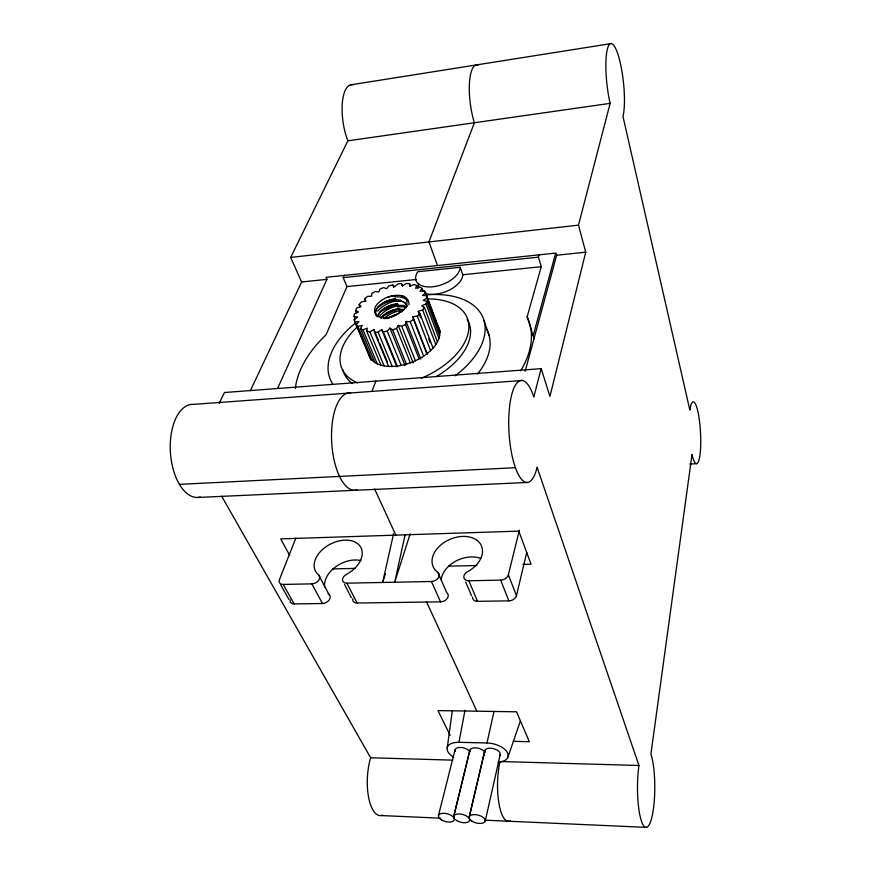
<?xml version="1.0" encoding="UTF-8"?>
<svg xmlns="http://www.w3.org/2000/svg" width="871" height="871" viewBox="0 0 871 871"><rect width="100%" height="100%" fill="white"/><g stroke="black" fill="none" stroke-linecap="round" stroke-linejoin="round"><path stroke-width="1.31" d="M408.945 304.817C409.675 300.201 405.646 296.532 401.433 295.672A19.293 10.757 -21.6 0 0 388.553 296.793C382.543 298.753 370.197 306.69 376.032 314.627A16.092 8.971 -21.6 0 0 399.941 312.384C406.735 309.564 410.97 297.773 401.433 295.672M447.215 747.906L452.332 710.747M437.59 325.623L438.494 327.148A37.518 21.699 -21.7 0 1 439.539 330.065L439.855 332.45A37.518 21.699 -21.7 0 1 439.615 335.771L438.951 338.384A37.518 21.699 -21.7 0 1 437.427 341.911L435.805 344.589A37.518 21.699 -21.7 0 1 433.072 348.084L430.59 350.643A37.518 21.699 -21.7 0 1 426.823 353.876L423.644 356.163A37.518 21.699 -21.7 0 1 419.082 358.917L415.402 360.757A37.518 21.699 -21.7 0 1 410.339 362.848L406.419 364.132A37.518 21.699 -21.7 0 1 401.193 365.417L397.285 366.06A37.518 21.699 -21.7 0 1 392.255 366.462L388.618 366.419A37.518 21.699 -21.7 0 1 384.111 365.907L380.975 365.189A37.518 21.699 -21.7 0 1 377.285 363.817L374.857 362.478A37.518 21.699 -21.7 0 1 372.2 360.344L370.621 358.471A37.518 21.699 -21.7 0 1 369.162 355.716L368.531 353.452A37.518 21.699 -21.7 0 1 368.379 352.407M453.53 757.117A16.93 8.841 14.7 0 1 447.411 747.155A16.93 8.841 14.7 0 1 458.93 742.31L465.016 710.246M419.082 358.917L405.516 324.437L406.104 321.475L410.197 321.649A38.324 21.372 -21.6 0 0 413.453 319.352L412.887 316.696L417.329 316.097A38.324 21.372 -21.6 0 0 419.876 313.527L418.2 311.35L422.696 310.032A38.324 21.372 -21.6 0 0 424.384 307.365L421.716 305.786L425.973 303.859A38.324 21.372 -21.6 0 0 426.681 301.257L423.219 300.386L426.964 297.958A38.324 21.372 -21.6 0 0 426.681 295.607L422.631 295.476L425.647 292.732A38.324 21.372 -21.6 0 0 424.395 290.762L420.04 291.36L422.13 288.464A38.324 21.372 -21.6 0 0 420.007 287.005L415.609 288.29L416.686 285.438A38.324 21.372 -21.6 0 0 413.823 284.545L409.653 286.428L409.642 283.783A38.324 21.372 -21.6 0 0 406.234 283.532L402.544 285.884L401.466 283.619A38.324 21.372 -21.6 0 0 397.72 283.99L394.715 286.679L392.647 284.915A38.324 21.372 -21.6 0 0 388.782 285.906L386.637 288.747L383.708 287.593A38.324 21.372 -21.6 0 0 379.963 289.128L378.798 291.97L375.183 291.491A38.324 21.372 -21.6 0 0 371.765 293.494L371.667 296.151L367.573 296.39A38.324 21.372 -21.6 0 0 364.688 298.731L365.711 301.224M405.102 534.707L394.715 582.231L410.165 533.803M498.179 762.19A17.072 8.96 14.1 0 0 507.238 752.326A17.072 8.96 14.1 0 0 486.976 742.974L493.977 711.542M380.975 365.189L366.691 331.111L367.344 328.171L362.946 329.793A38.324 21.372 -21.6 0 1 360.496 328.498L362.238 325.471L357.818 326.407A38.324 21.372 -21.6 0 1 356.25 324.578L358.95 321.671L354.791 321.867A38.324 21.372 -21.6 0 1 354.181 319.635L357.654 317.011L354.029 316.478A38.324 21.372 -21.6 0 1 354.399 313.974L358.406 311.807L355.52 310.577A38.324 21.372 -21.6 0 1 356.838 307.975L361.138 306.374L359.157 304.545A38.324 21.372 -21.6 0 1 361.323 301.987L365.657 301.05L364.688 298.731M393.561 533.781L382.641 582.47L385.548 573.575M485.245 821.015L500.204 754.613M484.69 751.031L469.121 817.433L484.886 750.356M472.528 597.19A6.587 4.78 -23 0 0 477.526 601.328L508.893 600.881A6.641 4.867 -21.6 0 0 516.47 595.622L526.748 552.41M453.693 816.758L469.926 750.007L453.813 816.083M516.47 595.622L508.359 574.838L519.345 530.254M541.174 368.64L533.803 396.98A51.117 15.33 86.7 0 0 511.8 394.345A51.117 15.33 86.7 0 0 515.207 467.106A51.117 15.33 86.7 0 0 537.113 467.335L638.944 765.489A39.99 8.645 -89.9 0 0 641.361 820.885A39.99 8.645 -89.9 0 0 653.337 809.453A39.99 8.645 -89.9 0 0 650.92 754.057L692.01 454.542A30.986 5.64 86.9 0 0 699.968 454.934A30.986 5.64 86.9 0 0 697.856 411.406A30.986 5.64 86.9 0 0 689.854 410.121L622.994 116.507A39.565 8.307 83.8 0 0 620.174 62.44A39.565 8.307 83.8 0 0 607.327 49.288A39.565 8.307 83.8 0 0 610.146 103.355L578.486 225.154L585.737 252.187L549.96 396.338L541.174 368.64L224.446 392.516L219.144 403.317M438.494 815.408L455.043 749.811M534.424 338.765A122.376 73.665 -21.7 0 0 533.139 335.749L555.535 253.668M525.169 371.166L556.645 255.236L556.025 253.058L326.059 277.326L326.93 279.341L277.599 388.401M520.64 370.883A123.834 73.175 -21.7 0 0 527.151 316.794L541.25 266.711L538.409 257.152L539.149 254.55M508.065 756.757L520.477 720.742M372.102 391.035L375.891 381.095M295.9 537.951L279.439 579.661A6.435 4.257 -29.3 0 0 283.195 584.43L294.126 603.919L322.477 603.516A6.38 4.355 -28.8 0 0 329.107 600.086A6.38 4.355 -28.8 0 0 329.075 594.643L318.623 574.947A25.607 17.137 -27.3 0 1 325.961 546.759A25.607 17.137 -27.3 0 1 359.93 546.008A25.607 17.137 -27.3 0 1 346.516 574.337A6.511 4.442 -27.5 0 0 342.521 579.901A6.511 4.442 -27.5 0 0 346.908 583.167L357.099 603.026L440.552 601.85A6.533 4.682 -24.6 0 0 447.324 598.301A6.533 4.682 -24.6 0 0 446.801 592.694L437.797 572.312A26.293 18.411 -23.1 0 1 443.012 543.243A26.293 18.411 -23.1 0 1 479.279 542.437A26.293 18.411 -23.1 0 1 467.596 571.648A6.696 4.769 -23 0 0 463.851 577.397A6.696 4.769 -23 0 0 468.859 580.772L477.526 601.328M344.274 275.149L343.185 277.631L346.941 286.592L326.059 334.78A123.834 73.175 -21.7 0 0 295.345 388.379M250.358 390.676L301.627 281.997L290.664 257.446L347.845 140.83A36.898 13.98 80.9 0 1 342.357 102.451A36.898 13.98 80.9 0 1 353.114 84.716M366.691 331.111A38.324 21.372 -21.6 0 0 369.859 331.786L373.964 329.565L374.443 332.232A38.324 21.372 -21.6 0 0 378.134 332.232L381.661 329.554L383.262 331.786A38.324 21.372 -21.6 0 0 387.247 331.1L389.947 328.127L392.571 329.761A38.324 21.372 -21.6 0 0 396.577 328.443L398.276 325.373L401.76 326.309A38.324 21.372 -21.6 0 0 405.516 324.437M382.206 317.207L383.861 315.825M378.221 307.409C384.263 302.291 392.375 299.678 400.268 300.125M384.84 315.193L392.418 311.546M381.89 310.936L391.634 306.244M392.843 305.961L395.238 305.405M393.583 311.132L395.978 310.577M350.392 84.89L610.299 43.724M347.845 140.83L610.146 103.355M290.664 257.446L578.486 225.154M398.352 310.163L400.725 309.891M301.627 281.997L326.93 279.341M343.185 277.631L538.409 257.152M556.645 255.236L585.737 252.187M460.215 267.299L417.786 271.73A23.31 12.782 -20.2 0 0 432.735 286.788A23.31 12.782 -20.2 0 0 460.215 267.299L462.795 274.735A23.201 12.836 -20.2 0 1 449.61 289.945A23.201 12.836 -20.2 0 1 426.017 293.603M346.941 286.592L416.512 279.471M462.795 274.735L541.25 266.711M522.458 380.475L193.83 404.34A46.653 24.66 86.3 0 0 170.455 452.985A46.653 24.66 86.3 0 0 200.363 497.08M179.415 484.352L515.425 467.705M689.734 464.014L696.506 463.688M197.837 497.45L527.238 482.469M396.022 300.604L394.955 299.145M397.971 305.547L396.904 304.088M399.898 310.457L398.831 309.009M332.493 568.926L355.368 568.382M448.456 566.172L476.894 565.497M522.927 564.397L531.049 564.212L518.789 531.114L280.691 538.888L289.738 555.513M283.195 584.43L311.872 583.864A6.467 4.333 -28.5 0 0 318.601 580.391A6.467 4.333 -28.5 0 0 318.623 574.947M346.908 583.167L431.417 581.501A6.63 4.671 -24.5 0 0 438.298 577.919A6.63 4.671 -24.5 0 0 437.797 572.312M468.859 580.772L500.651 580.14A6.75 4.856 -21.6 0 0 508.359 574.838M513.248 741.33L529.318 741.711L516.536 711.803L437.982 710.594L450.089 735.233M458.93 742.31L486.976 742.974M221.67 496.23L370.632 757.781L452.822 760.143M501.184 761.537L638.944 765.489M381.204 815.55L440.508 818.185M484.995 820.177L646.674 827.385M436.556 324.317A37.518 21.699 -21.7 0 1 437.231 325.133L437.416 325.373M280.712 584.811L288.932 599.422M311.872 583.864L322.477 603.516M344.513 584.408L351.329 597.626M374.639 489.012L395.848 535.132M426.409 601.567L476.84 711.193M431.417 581.501L440.552 601.85M354.029 316.478L355.085 318.982M357.818 326.407L372.2 360.344M465.724 582.057L471.527 595.742M354.181 319.635L370.621 358.471M354.791 321.867L371.155 360.409M362.946 329.793L377.285 363.817M360.496 328.498L374.857 362.478M355.52 310.577L356.566 313.081M359.157 304.545L360.191 307.038M369.859 331.786L384.111 365.907M373.964 329.565L378.58 340.713M379.614 343.196L387.312 361.792M374.443 332.232L388.618 366.419M378.134 332.232L392.255 366.462M381.661 329.554L396.936 366.843M383.262 331.786L397.285 366.06M387.247 331.1L401.193 365.417M386.31 317.686L386.615 318.427M389.947 328.127L405.048 365.504M392.571 329.761L406.419 364.132M396.577 328.443L410.339 362.848M398.276 325.373L413.192 362.837M401.76 326.309L415.402 360.757M500.651 580.14L508.893 600.881M406.104 321.475L420.813 359.004M392.647 284.915L393.638 287.419M410.197 321.649L423.644 356.163M412.887 316.696L427.421 354.257M413.453 319.352L426.823 353.876M401.466 283.619L402.446 286.134M417.329 316.097L430.59 350.643M409.642 283.783L410.611 286.319M419.876 313.527L433.072 348.084M418.2 311.35L420.595 317.61M428.739 338.906L430.176 342.662M422.696 310.032L435.805 344.589M416.686 285.438L417.634 287.963M424.384 307.365L437.427 341.911M425.973 303.859L438.951 338.384M425.647 292.732L440.28 331.916M424.395 290.762L437.231 325.133M426.964 297.958L439.855 332.45M422.13 288.464L423.088 291.012M426.681 301.257L439.615 335.771M437.46 265.568L428.946 241.931L474.379 122.757A38.172 11.356 82.4 0 1 469.458 82.897A38.172 11.356 82.4 0 1 478.027 64.944M484.069 320.757L489.012 335.161M527.151 316.794L533.139 335.749M357.099 489.938A48.787 20.458 86.5 0 1 331.753 443.491A48.787 20.458 86.5 0 1 350.643 392.952M510.352 820.863A38.564 11.802 -88.6 0 1 498.974 803.606A38.564 11.802 -88.6 0 1 499.987 761.494M382.565 815.18A37.257 14.513 -87.2 0 1 368.814 798.413A37.257 14.513 -87.2 0 1 370.632 757.781M375.88 314.692A16.157 8.144 -22.2 0 1 380.17 305.1A16.157 8.144 -22.2 0 1 395.14 298.742M387.998 297.131A19.347 10.866 -18 0 1 395.107 295.868M399.843 312.33A16.157 9.156 -26 0 1 396.294 314.812A16.157 8.612 -25.5 0 1 386.702 318.187M386.648 318.329A16.146 8.438 -24.9 0 1 383.937 318.568M377.187 316.717A16.146 9.363 -17.6 0 1 379.386 305.645A16.146 9.363 -17.6 0 1 396.12 299.406M395.848 301.083A16.114 9.167 -26 0 1 406.942 306.146M394.683 300.528A16.124 9.439 -17.8 0 1 407.051 306.233M394.792 296.924A19.325 11.247 -18.5 0 1 407.824 300.56M377.666 316.619A16.092 9.374 -17.6 0 1 398.058 304.36M397.47 307.049A16.059 8.656 -25.5 0 1 406.234 307.833M377.633 316.402A16.103 8.187 -22.5 0 1 397.111 303.631M396.632 305.471A16.081 9.461 -17.8 0 1 405.853 307.18M377.633 311.143A19.282 10.332 -24.7 0 1 400.682 300.473M380.932 318.361A16.037 9.396 -17.6 0 1 399.974 309.27M399.408 311.949A16.016 8.677 -25.5 0 1 402.097 311.644M381.618 317.523A16.048 8.209 -22.5 0 1 399.049 308.552M398.874 309.281A16.037 9.472 -17.8 0 1 404.22 309.771M379.614 316.053A19.216 10.354 -24.7 0 1 404.329 305.492M391.275 316.674A15.994 9.439 -17.6 0 1 391.721 316.478M384.427 318.067A19.162 10.387 -24.7 0 1 400.943 310.555M387.66 318.634A16.005 8.231 -22.6 0 1 397.84 314.006M357.099 603.026A6.413 4.453 -27.7 0 1 352.831 598.66M294.126 603.919A6.337 4.268 -29.6 0 1 290.163 599.858M418.809 287.953A23.201 12.836 -20.2 0 1 418.439 284.196M441.129 579.748A25.901 18.454 -23.2 0 1 455.729 561.164A25.901 18.454 -23.2 0 1 480.716 558.42M329.075 594.643A25.226 17.191 -27.5 0 1 328.127 593.793M324.731 587.304A25.226 17.191 -27.5 0 1 335.531 566.912A25.226 17.191 -27.5 0 1 360.953 560.565M486.758 329.532A81.624 48.166 -21.7 0 1 477.58 373.942M426.039 294.91A82.364 47.905 -21.7 0 1 483.47 318.873A82.364 47.905 -21.7 0 1 455.13 375.793M332.635 383.795A82.364 47.905 -21.7 0 1 354.595 323.751M467.096 319.211A67.361 39.162 -21.7 0 1 436.491 376.468M352.189 383.349A67.361 39.162 -21.7 0 1 342.924 370.153M428.097 298.905A67.568 39.086 -21.7 0 1 468.783 329.107A67.568 39.086 -21.7 0 1 421.324 378.297M357.774 382.946A67.568 39.086 -21.7 0 1 357.654 326.538M484.646 755.255A7.937 4.148 14.4 0 1 484.407 755.495M499.497 755.788A7.97 4.181 14.1 0 0 493.149 748.548A7.97 4.181 14.1 0 0 484.962 752.511A7.937 4.148 14.4 0 0 475.653 747.83A7.937 4.148 14.4 0 0 469.926 751.782A7.893 4.126 14.7 0 0 460.476 747.438A7.893 4.126 14.7 0 0 455.13 751.401M441.466 819.905A8.198 3.974 14.9 0 0 454.292 819.807A8.198 3.974 14.9 0 0 443.361 813.285A8.198 3.974 14.9 0 0 441.466 819.905M456.742 820.591A8.242 4.007 14.6 0 0 469.676 820.493A8.242 4.007 14.6 0 0 458.767 813.95A8.242 4.007 14.6 0 0 456.742 820.591M472.136 821.288A8.274 4.039 14.3 0 0 485.201 821.19A8.274 4.039 14.3 0 0 474.292 814.614A8.274 4.039 14.3 0 0 472.136 821.288"/></g></svg>
